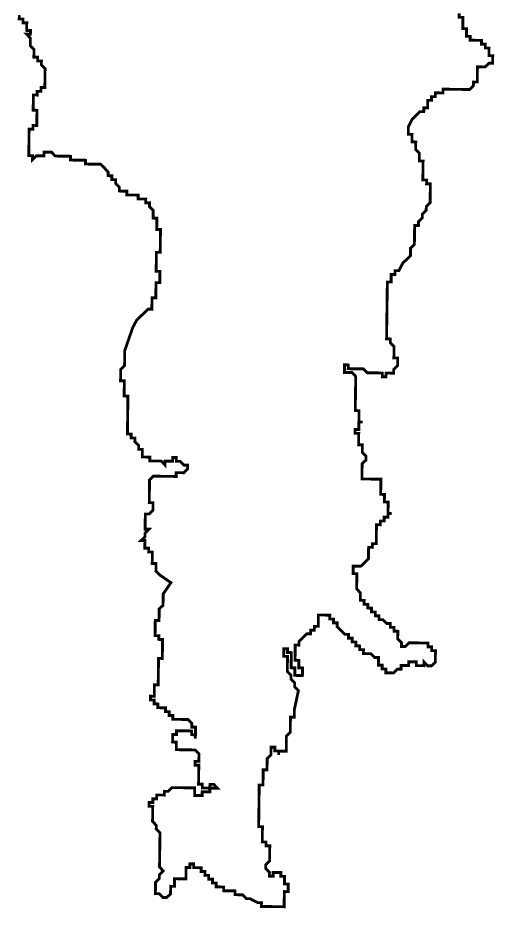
# Model space of a CAD drawing. Header units: metres. Extents: x 257673 to 289848, y 2129691 to 2228029.
# Drawn here: x 265503 to 266004, y 2166843 to 2167778 of the extents above; entities that cross this region are included whole.
import ezdxf

# ---------------------------------------------------------------- set-up
doc = ezdxf.new("R2010")
doc.units = ezdxf.units.M
doc.header["$MEASUREMENT"] = 0
doc.layers.add('HAZARDS LINE', color=1, linetype='Continuous')

msp = doc.modelspace()

# ---------------------------------------------------------------- linework, layer by layer
at = {"layer": 'HAZARDS LINE', "lineweight": 18}
msp.add_lwpolyline([(265967.18, 2167782.87, 2.98, 2.98, 0), (265967.12, 2167778.88, 2.98, 2.98, 0), (265971.11, 2167778.83, 2.98, 2.98, 0), (265971.06, 2167774.84, 2.98, 2.98, 0), (265971, 2167770.85, 2.98, 2.98, 0), (265970.95, 2167766.87, 2.98, 2.98, 0), (265974.94, 2167766.81, 2.98, 2.98, 0), (265974.88, 2167762.83, 2.98, 2.98, 0), (265974.83, 2167758.84, 2.98, 2.98, 0), (265978.81, 2167758.79, 2.98, 2.98, 0), (265978.76, 2167754.8, 2.98, 2.98, 0), (265982.75, 2167754.75, 2.98, 2.98, 0), (265986.73, 2167754.69, 2.98, 2.98, 0), (265990.72, 2167754.64, 2.98, 2.98, 0), (265990.67, 2167750.65, 2.98, 2.98, 0), (265994.65, 2167750.6, 2.98, 2.98, 0), (265994.6, 2167746.61, 2.98, 2.98, 0), (265998.58, 2167746.56, 2.98, 2.98, 0), (265998.48, 2167738.58, 2.98, 2.98, 0), (266002.46, 2167738.53, 2.98, 2.98, 0), (266002.41, 2167734.54, 2.98, 2.98, 0), (266002.36, 2167730.56, 2.98, 2.98, 0), (265998.37, 2167730.61, 2.98, 2.98, 0), (265994.33, 2167726.68, 2.98, 2.98, 0), (265990.34, 2167726.73, 2.98, 2.98, 0), (265986.36, 2167726.78, 2.98, 2.98, 0), (265986.3, 2167722.8, 2.98, 2.98, 0), (265986.25, 2167718.81, 2.98, 2.98, 0), (265986.2, 2167714.82, 2.98, 2.98, 0), (265986.14, 2167710.84, 2.98, 2.98, 0), (265982.16, 2167710.89, 2.98, 2.98, 0), (265982.1, 2167706.9, 2.98, 2.98, 0), (265978.06, 2167702.97, 2.98, 2.98, 0), (265974.08, 2167703.02, 2.98, 2.98, 0), (265970.09, 2167703.08, 2.98, 2.98, 0), (265966.11, 2167703.13, 2.98, 2.98, 0), (265962.12, 2167703.19, 2.98, 2.98, 0), (265958.13, 2167703.24, 2.98, 2.98, 0), (265954.15, 2167703.29, 2.98, 2.98, 0), (265950.16, 2167703.35, 2.98, 2.98, 0), (265950.11, 2167699.36, 2.98, 2.98, 0), (265946.12, 2167699.41, 2.98, 2.98, 0), (265942.13, 2167699.47, 2.98, 2.98, 0), (265942.08, 2167695.48, 2.98, 2.98, 0), (265938.09, 2167695.53, 2.98, 2.98, 0), (265938.04, 2167691.55, 2.98, 2.98, 0), (265934.06, 2167691.6, 2.98, 2.98, 0), (265934, 2167687.61, 2.98, 2.98, 0), (265933.95, 2167683.63, 2.98, 2.98, 0), (265929.96, 2167683.68, 2.98, 2.98, 0), (265929.91, 2167679.69, 2.98, 2.98, 0), (265925.92, 2167679.75, 2.98, 2.98, 0), (265921.88, 2167675.81, 2.98, 2.98, 0), (265917.84, 2167671.88, 2.98, 2.98, 0), (265913.75, 2167663.96, 2.98, 2.98, 0), (265913.7, 2167659.97, 2.98, 2.98, 0), (265913.64, 2167655.99, 2.98, 2.98, 0), (265917.63, 2167655.93, 2.98, 2.98, 0), (265917.57, 2167651.95, 2.98, 2.98, 0), (265917.52, 2167647.96, 2.98, 2.98, 0), (265921.51, 2167647.91, 2.98, 2.98, 0), (265921.45, 2167643.92, 2.98, 2.98, 0), (265921.4, 2167639.93, 2.98, 2.98, 0), (265925.33, 2167635.89, 2.98, 2.98, 0), (265925.28, 2167631.91, 2.98, 2.98, 0), (265925.22, 2167627.92, 2.98, 2.98, 0), (265929.21, 2167627.87, 2.98, 2.98, 0), (265929.16, 2167623.88, 2.98, 2.98, 0), (265929.1, 2167619.89, 2.98, 2.98, 0), (265929.05, 2167615.91, 2.98, 2.98, 0), (265929, 2167611.92, 2.98, 2.98, 0), (265928.94, 2167607.93, 2.98, 2.98, 0), (265932.93, 2167607.88, 2.98, 2.98, 0), (265932.88, 2167603.89, 2.98, 2.98, 0), (265936.86, 2167603.84, 2.98, 2.98, 0), (265936.81, 2167599.85, 2.98, 2.98, 0), (265936.75, 2167595.86, 2.98, 2.98, 0), (265936.7, 2167591.88, 2.98, 2.98, 0), (265936.65, 2167587.89, 2.98, 2.98, 0), (265936.59, 2167583.9, 2.98, 2.98, 0), (265932.55, 2167579.97, 2.98, 2.98, 0), (265932.5, 2167575.98, 2.98, 2.98, 0), (265928.46, 2167572.05, 2.98, 2.98, 0), (265928.41, 2167568.06, 2.98, 2.98, 0), (265924.37, 2167564.13, 2.98, 2.98, 0), (265924.31, 2167560.14, 2.98, 2.98, 0), (265920.33, 2167560.2, 2.98, 2.98, 0), (265920.27, 2167556.21, 2.98, 2.98, 0), (265920.22, 2167552.22, 2.98, 2.98, 0), (265920.17, 2167548.24, 2.98, 2.98, 0), (265920.11, 2167544.25, 2.98, 2.98, 0), (265920.06, 2167540.26, 2.98, 2.98, 0), (265916.02, 2167536.33, 2.98, 2.98, 0), (265915.97, 2167532.34, 2.98, 2.98, 0), (265915.91, 2167528.36, 2.98, 2.98, 0), (265911.87, 2167524.42, 2.98, 2.98, 0), (265907.83, 2167520.49, 2.98, 2.98, 0), (265903.74, 2167512.57, 2.98, 2.98, 0), (265899.75, 2167512.62, 2.98, 2.98, 0), (265899.7, 2167508.64, 2.98, 2.98, 0), (265895.71, 2167508.69, 2.98, 2.98, 0), (265895.66, 2167504.7, 2.98, 2.98, 0), (265895.61, 2167500.72, 2.98, 2.98, 0), (265891.62, 2167500.77, 2.98, 2.98, 0), (265891.57, 2167496.78, 2.98, 2.98, 0), (265891.51, 2167492.8, 2.98, 2.98, 0), (265891.46, 2167488.81, 2.98, 2.98, 0), (265891.41, 2167484.82, 2.98, 2.98, 0), (265891.35, 2167480.84, 2.98, 2.98, 0), (265891.3, 2167476.85, 2.98, 2.98, 0), (265891.24, 2167472.86, 2.98, 2.98, 0), (265891.19, 2167468.88, 2.98, 2.98, 0), (265891.14, 2167464.89, 2.98, 2.98, 0), (265891.08, 2167460.9, 2.98, 2.98, 0), (265891.03, 2167456.92, 2.98, 2.98, 0), (265890.98, 2167452.93, 2.98, 2.98, 0), (265890.92, 2167448.94, 2.98, 2.98, 0), (265890.87, 2167444.96, 2.98, 2.98, 0), (265890.82, 2167440.97, 2.98, 2.98, 0), (265894.8, 2167440.92, 2.98, 2.98, 0), (265894.75, 2167436.93, 2.98, 2.98, 0), (265898.68, 2167432.89, 2.98, 2.98, 0), (265898.63, 2167428.9, 2.98, 2.98, 0), (265898.57, 2167424.91, 2.98, 2.98, 0), (265898.52, 2167420.93, 2.98, 2.98, 0), (265902.51, 2167420.87, 2.98, 2.98, 0), (265902.45, 2167416.89, 2.98, 2.98, 0), (265902.4, 2167412.9, 2.98, 2.98, 0), (265898.36, 2167408.97, 2.98, 2.98, 0), (265898.31, 2167404.98, 2.98, 2.98, 0), (265894.32, 2167405.03, 2.98, 2.98, 0), (265890.33, 2167405.09, 2.98, 2.98, 0), (265890.28, 2167401.1, 2.98, 2.98, 0), (265886.29, 2167401.15, 2.98, 2.98, 0), (265886.35, 2167405.14, 2.98, 2.98, 0), (265882.36, 2167405.2, 2.98, 2.98, 0), (265878.38, 2167405.25, 2.98, 2.98, 0), (265874.39, 2167405.3, 2.98, 2.98, 0), (265870.4, 2167405.36, 2.98, 2.98, 0), (265866.47, 2167409.4, 2.98, 2.98, 0), (265862.48, 2167409.45, 2.98, 2.98, 0), (265858.5, 2167409.5, 2.98, 2.98, 0), (265854.51, 2167409.56, 2.98, 2.98, 0), (265850.53, 2167409.61, 2.98, 2.98, 0), (265850.58, 2167413.6, 2.98, 2.98, 0), (265846.59, 2167413.65, 2.98, 2.98, 0), (265846.54, 2167409.66, 2.98, 2.98, 0), (265846.49, 2167405.68, 2.98, 2.98, 0), (265850.47, 2167405.62, 2.98, 2.98, 0), (265854.46, 2167405.57, 2.98, 2.98, 0), (265858.39, 2167401.53, 2.98, 2.98, 0), (265858.28, 2167393.56, 2.98, 2.98, 0), (265858.23, 2167389.57, 2.98, 2.98, 0), (265858.18, 2167385.58, 2.98, 2.98, 0), (265858.12, 2167381.6, 2.98, 2.98, 0), (265858.07, 2167377.61, 2.98, 2.98, 0), (265858.02, 2167373.62, 2.98, 2.98, 0), (265857.96, 2167369.64, 2.98, 2.98, 0), (265857.91, 2167365.65, 2.98, 2.98, 0), (265861.89, 2167365.6, 2.98, 2.98, 0), (265861.84, 2167361.61, 2.98, 2.98, 0), (265861.79, 2167357.62, 2.98, 2.98, 0), (265861.73, 2167353.63, 2.98, 2.98, 0), (265865.72, 2167353.58, 2.98, 2.98, 0), (265861.73, 2167353.63, 2.98, 2.98, 0), (265861.68, 2167349.65, 2.98, 2.98, 0), (265861.63, 2167345.66, 2.98, 2.98, 0), (265857.64, 2167345.71, 2.98, 2.98, 0), (265857.59, 2167341.73, 2.98, 2.98, 0), (265861.57, 2167341.67, 2.98, 2.98, 0), (265861.52, 2167337.69, 2.98, 2.98, 0), (265861.47, 2167333.7, 2.98, 2.98, 0), (265861.41, 2167329.71, 2.98, 2.98, 0), (265865.4, 2167329.66, 2.98, 2.98, 0), (265865.34, 2167325.67, 2.98, 2.98, 0), (265865.29, 2167321.69, 2.98, 2.98, 0), (265869.22, 2167317.65, 2.98, 2.98, 0), (265869.17, 2167313.66, 2.98, 2.98, 0), (265865.13, 2167309.73, 2.98, 2.98, 0), (265865.08, 2167305.74, 2.98, 2.98, 0), (265865.02, 2167301.75, 2.98, 2.98, 0), (265864.97, 2167297.77, 2.98, 2.98, 0), (265864.92, 2167293.78, 2.98, 2.98, 0), (265868.9, 2167293.73, 2.98, 2.98, 0), (265872.89, 2167293.67, 2.98, 2.98, 0), (265876.87, 2167293.62, 2.98, 2.98, 0), (265880.86, 2167293.57, 2.98, 2.98, 0), (265884.85, 2167293.51, 2.98, 2.98, 0), (265884.79, 2167289.52, 2.98, 2.98, 0), (265884.74, 2167285.54, 2.98, 2.98, 0), (265884.69, 2167281.55, 2.98, 2.98, 0), (265884.63, 2167277.56, 2.98, 2.98, 0), (265888.62, 2167277.51, 2.98, 2.98, 0), (265888.56, 2167273.52, 2.98, 2.98, 0), (265888.51, 2167269.54, 2.98, 2.98, 0), (265892.5, 2167269.48, 2.98, 2.98, 0), (265892.44, 2167265.5, 2.98, 2.98, 0), (265892.39, 2167261.51, 2.98, 2.98, 0), (265892.34, 2167257.52, 2.98, 2.98, 0), (265896.32, 2167257.47, 2.98, 2.98, 0), (265892.34, 2167257.52, 2.98, 2.98, 0), (265892.28, 2167253.54, 2.98, 2.98, 0), (265888.3, 2167253.59, 2.98, 2.98, 0), (265888.24, 2167249.6, 2.98, 2.98, 0), (265884.26, 2167249.66, 2.98, 2.98, 0), (265884.2, 2167245.67, 2.98, 2.98, 0), (265880.22, 2167245.72, 2.98, 2.98, 0), (265880.16, 2167241.74, 2.98, 2.98, 0), (265880.11, 2167237.75, 2.98, 2.98, 0), (265880.06, 2167233.76, 2.98, 2.98, 0), (265880, 2167229.78, 2.98, 2.98, 0), (265879.95, 2167225.79, 2.98, 2.98, 0), (265875.96, 2167225.84, 2.98, 2.98, 0), (265875.91, 2167221.86, 2.98, 2.98, 0), (265871.92, 2167221.91, 2.98, 2.98, 0), (265871.87, 2167217.92, 2.98, 2.98, 0), (265871.82, 2167213.94, 2.98, 2.98, 0), (265871.76, 2167209.95, 2.98, 2.98, 0), (265867.72, 2167206.02, 2.98, 2.98, 0), (265863.68, 2167202.08, 2.98, 2.98, 0), (265859.7, 2167202.14, 2.98, 2.98, 0), (265855.71, 2167202.19, 2.98, 2.98, 0), (265855.66, 2167198.2, 2.98, 2.98, 0), (265855.6, 2167194.22, 2.98, 2.98, 0), (265859.59, 2167194.16, 2.98, 2.98, 0), (265859.54, 2167190.18, 2.98, 2.98, 0), (265859.48, 2167186.19, 2.98, 2.98, 0), (265859.43, 2167182.2, 2.98, 2.98, 0), (265859.37, 2167178.22, 2.98, 2.98, 0), (265863.31, 2167174.18, 2.98, 2.98, 0), (265863.25, 2167170.19, 2.98, 2.98, 0), (265863.2, 2167166.2, 2.98, 2.98, 0), (265867.19, 2167166.15, 2.98, 2.98, 0), (265867.13, 2167162.16, 2.98, 2.98, 0), (265871.12, 2167162.11, 2.98, 2.98, 0), (265871.07, 2167158.12, 2.98, 2.98, 0), (265875.05, 2167158.07, 2.98, 2.98, 0), (265875, 2167154.08, 2.98, 2.98, 0), (265878.98, 2167154.03, 2.98, 2.98, 0), (265878.93, 2167150.04, 2.98, 2.98, 0), (265882.92, 2167149.99, 2.98, 2.98, 0), (265882.86, 2167146, 2.98, 2.98, 0), (265886.85, 2167145.95, 2.98, 2.98, 0), (265890.78, 2167141.91, 2.98, 2.98, 0), (265894.77, 2167141.85, 2.98, 2.98, 0), (265894.71, 2167137.87, 2.98, 2.98, 0), (265898.7, 2167137.81, 2.98, 2.98, 0), (265898.65, 2167133.83, 2.98, 2.98, 0), (265902.63, 2167133.77, 2.98, 2.98, 0), (265902.58, 2167129.79, 2.98, 2.98, 0), (265902.53, 2167125.8, 2.98, 2.98, 0), (265906.46, 2167121.76, 2.98, 2.98, 0), (265906.4, 2167117.77, 2.98, 2.98, 0), (265910.39, 2167117.72, 2.98, 2.98, 0), (265914.43, 2167121.65, 2.98, 2.98, 0), (265918.42, 2167121.6, 2.98, 2.98, 0), (265922.4, 2167121.54, 2.98, 2.98, 0), (265926.39, 2167121.49, 2.98, 2.98, 0), (265930.37, 2167121.44, 2.98, 2.98, 0), (265934.36, 2167121.38, 2.98, 2.98, 0), (265934.31, 2167117.4, 2.98, 2.98, 0), (265938.29, 2167117.34, 2.98, 2.98, 0), (265938.24, 2167113.36, 2.98, 2.98, 0), (265942.23, 2167113.3, 2.98, 2.98, 0), (265942.17, 2167109.32, 2.98, 2.98, 0), (265942.12, 2167105.33, 2.98, 2.98, 0), (265942.07, 2167101.34, 2.98, 2.98, 0), (265938.03, 2167097.41, 2.98, 2.98, 0), (265934.04, 2167097.46, 2.98, 2.98, 0), (265930.11, 2167101.5, 2.98, 2.98, 0), (265930.05, 2167097.52, 2.98, 2.98, 0), (265926.07, 2167097.57, 2.98, 2.98, 0), (265922.08, 2167097.62, 2.98, 2.98, 0), (265922.13, 2167101.61, 2.98, 2.98, 0), (265918.15, 2167101.66, 2.98, 2.98, 0), (265914.16, 2167101.72, 2.98, 2.98, 0), (265914.11, 2167097.73, 2.98, 2.98, 0), (265910.12, 2167097.78, 2.98, 2.98, 0), (265906.14, 2167097.84, 2.98, 2.98, 0), (265906.08, 2167093.85, 2.98, 2.98, 0), (265902.1, 2167093.9, 2.98, 2.98, 0), (265898.06, 2167089.97, 2.98, 2.98, 0), (265894.07, 2167090.02, 2.98, 2.98, 0), (265890.08, 2167090.08, 2.98, 2.98, 0), (265890.14, 2167094.07, 2.98, 2.98, 0), (265886.15, 2167094.12, 2.98, 2.98, 0), (265886.21, 2167098.11, 2.98, 2.98, 0), (265882.22, 2167098.16, 2.98, 2.98, 0), (265882.27, 2167102.15, 2.98, 2.98, 0), (265882.33, 2167106.13, 2.98, 2.98, 0), (265878.34, 2167106.19, 2.98, 2.98, 0), (265874.41, 2167110.23, 2.98, 2.98, 0), (265870.42, 2167110.28, 2.98, 2.98, 0), (265866.44, 2167110.33, 2.98, 2.98, 0), (265866.49, 2167114.32, 2.98, 2.98, 0), (265862.5, 2167114.37, 2.98, 2.98, 0), (265862.56, 2167118.36, 2.98, 2.98, 0), (265858.57, 2167118.41, 2.98, 2.98, 0), (265858.62, 2167122.4, 2.98, 2.98, 0), (265854.64, 2167122.45, 2.98, 2.98, 0), (265854.69, 2167126.44, 2.98, 2.98, 0), (265850.71, 2167126.5, 2.98, 2.98, 0), (265850.76, 2167130.48, 2.98, 2.98, 0), (265846.77, 2167130.54, 2.98, 2.98, 0), (265842.84, 2167134.58, 2.98, 2.98, 0), (265838.91, 2167138.62, 2.98, 2.98, 0), (265838.96, 2167142.6, 2.98, 2.98, 0), (265834.98, 2167142.66, 2.98, 2.98, 0), (265835.03, 2167146.64, 2.98, 2.98, 0), (265831.04, 2167146.7, 2.98, 2.98, 0), (265831.1, 2167150.68, 2.98, 2.98, 0), (265827.11, 2167150.74, 2.98, 2.98, 0), (265823.12, 2167150.79, 2.98, 2.98, 0), (265819.14, 2167150.84, 2.98, 2.98, 0), (265819.08, 2167146.86, 2.98, 2.98, 0), (265819.03, 2167142.87, 2.98, 2.98, 0), (265818.98, 2167138.88, 2.98, 2.98, 0), (265814.99, 2167138.94, 2.98, 2.98, 0), (265814.94, 2167134.95, 2.98, 2.98, 0), (265810.95, 2167135, 2.98, 2.98, 0), (265810.9, 2167131.02, 2.98, 2.98, 0), (265806.91, 2167131.07, 2.98, 2.98, 0), (265802.87, 2167127.14, 2.98, 2.98, 0), (265798.83, 2167123.21, 2.98, 2.98, 0), (265798.78, 2167119.22, 2.98, 2.98, 0), (265794.79, 2167119.27, 2.98, 2.98, 0), (265794.74, 2167115.29, 2.98, 2.98, 0), (265794.68, 2167111.3, 2.98, 2.98, 0), (265794.63, 2167107.31, 2.98, 2.98, 0), (265794.58, 2167103.33, 2.98, 2.98, 0), (265798.56, 2167103.27, 2.98, 2.98, 0), (265798.51, 2167099.28, 2.98, 2.98, 0), (265798.46, 2167095.3, 2.98, 2.98, 0), (265802.44, 2167095.24, 2.98, 2.98, 0), (265802.39, 2167091.26, 2.98, 2.98, 0), (265802.34, 2167087.27, 2.98, 2.98, 0), (265798.35, 2167087.32, 2.98, 2.98, 0), (265794.36, 2167087.38, 2.98, 2.98, 0), (265794.42, 2167091.36, 2.98, 2.98, 0), (265794.47, 2167095.35, 2.98, 2.98, 0), (265790.48, 2167095.41, 2.98, 2.98, 0), (265790.54, 2167099.39, 2.98, 2.98, 0), (265790.59, 2167103.38, 2.98, 2.98, 0), (265790.65, 2167107.37, 2.98, 2.98, 0), (265790.7, 2167111.35, 2.98, 2.98, 0), (265786.71, 2167111.41, 2.98, 2.98, 0), (265786.77, 2167115.39, 2.98, 2.98, 0), (265782.78, 2167115.45, 2.98, 2.98, 0), (265782.73, 2167111.46, 2.98, 2.98, 0), (265782.67, 2167107.47, 2.98, 2.98, 0), (265786.66, 2167107.42, 2.98, 2.98, 0), (265786.61, 2167103.43, 2.98, 2.98, 0), (265786.55, 2167099.45, 2.98, 2.98, 0), (265786.5, 2167095.46, 2.98, 2.98, 0), (265786.44, 2167091.47, 2.98, 2.98, 0), (265790.38, 2167087.43, 2.98, 2.98, 0), (265790.32, 2167083.44, 2.98, 2.98, 0), (265794.26, 2167079.4, 2.98, 2.98, 0), (265794.2, 2167075.42, 2.98, 2.98, 0), (265798.13, 2167071.38, 2.98, 2.98, 0), (265793.88, 2167051.5, 2.98, 2.98, 0), (265793.83, 2167047.51, 2.98, 2.98, 0), (265793.77, 2167043.52, 2.98, 2.98, 0), (265789.79, 2167043.58, 2.98, 2.98, 0), (265789.73, 2167039.59, 2.98, 2.98, 0), (265789.68, 2167035.6, 2.98, 2.98, 0), (265789.63, 2167031.62, 2.98, 2.98, 0), (265789.57, 2167027.63, 2.98, 2.98, 0), (265785.53, 2167023.7, 2.98, 2.98, 0), (265785.48, 2167019.71, 2.98, 2.98, 0), (265785.43, 2167015.72, 2.98, 2.98, 0), (265785.37, 2167011.74, 2.98, 2.98, 0), (265785.32, 2167007.75, 2.98, 2.98, 0), (265781.33, 2167007.8, 2.98, 2.98, 0), (265777.35, 2167007.86, 2.98, 2.98, 0), (265777.29, 2167003.87, 2.98, 2.98, 0), (265777.35, 2167007.86, 2.98, 2.98, 0), (265773.36, 2167007.91, 2.98, 2.98, 0), (265773.41, 2167011.9, 2.98, 2.98, 0), (265769.43, 2167011.95, 2.98, 2.98, 0), (265769.37, 2167007.96, 2.98, 2.98, 0), (265769.32, 2167003.98, 2.98, 2.98, 0), (265765.28, 2167000.04, 2.98, 2.98, 0), (265765.23, 2166996.06, 2.98, 2.98, 0), (265765.17, 2166992.07, 2.98, 2.98, 0), (265765.12, 2166988.08, 2.98, 2.98, 0), (265761.13, 2166988.14, 2.98, 2.98, 0), (265761.08, 2166984.15, 2.98, 2.98, 0), (265761.03, 2166980.16, 2.98, 2.98, 0), (265760.97, 2166976.18, 2.98, 2.98, 0), (265760.92, 2166972.19, 2.98, 2.98, 0), (265756.93, 2166972.24, 2.98, 2.98, 0), (265756.88, 2166968.26, 2.98, 2.98, 0), (265756.83, 2166964.27, 2.98, 2.98, 0), (265756.77, 2166960.28, 2.98, 2.98, 0), (265756.72, 2166956.3, 2.98, 2.98, 0), (265756.67, 2166952.31, 2.98, 2.98, 0), (265756.61, 2166948.32, 2.98, 2.98, 0), (265756.56, 2166944.34, 2.98, 2.98, 0), (265756.5, 2166940.35, 2.98, 2.98, 0), (265756.45, 2166936.36, 2.98, 2.98, 0), (265756.4, 2166932.38, 2.98, 2.98, 0), (265756.34, 2166928.39, 2.98, 2.98, 0), (265760.33, 2166928.34, 2.98, 2.98, 0), (265760.28, 2166924.35, 2.98, 2.98, 0), (265760.22, 2166920.36, 2.98, 2.98, 0), (265760.17, 2166916.37, 2.98, 2.98, 0), (265760.12, 2166912.39, 2.98, 2.98, 0), (265764.1, 2166912.33, 2.98, 2.98, 0), (265764.05, 2166908.35, 2.98, 2.98, 0), (265768.03, 2166908.29, 2.98, 2.98, 0), (265767.98, 2166904.31, 2.98, 2.98, 0), (265767.93, 2166900.32, 2.98, 2.98, 0), (265767.87, 2166896.33, 2.98, 2.98, 0), (265767.82, 2166892.35, 2.98, 2.98, 0), (265763.78, 2166888.41, 2.98, 2.98, 0), (265763.73, 2166884.43, 2.98, 2.98, 0), (265767.66, 2166880.39, 2.98, 2.98, 0), (265767.6, 2166876.4, 2.98, 2.98, 0), (265771.59, 2166876.35, 2.98, 2.98, 0), (265771.64, 2166880.33, 2.98, 2.98, 0), (265775.63, 2166880.28, 2.98, 2.98, 0), (265779.62, 2166880.23, 2.98, 2.98, 0), (265779.56, 2166876.24, 2.98, 2.98, 0), (265783.55, 2166876.19, 2.98, 2.98, 0), (265783.5, 2166872.2, 2.98, 2.98, 0), (265783.44, 2166868.21, 2.98, 2.98, 0), (265787.43, 2166868.16, 2.98, 2.98, 0), (265787.37, 2166864.17, 2.98, 2.98, 0), (265787.32, 2166860.18, 2.98, 2.98, 0), (265783.34, 2166860.24, 2.98, 2.98, 0), (265783.17, 2166848.28, 2.98, 2.98, 0), (265783.12, 2166844.29, 2.98, 2.98, 0), (265779.13, 2166844.34, 2.98, 2.98, 0), (265775.15, 2166844.4, 2.98, 2.98, 0), (265771.16, 2166844.45, 2.98, 2.98, 0), (265767.18, 2166844.51, 2.98, 2.98, 0), (265759.2, 2166844.61, 2.98, 2.98, 0), (265759.26, 2166848.6, 2.98, 2.98, 0), (265755.27, 2166848.65, 2.98, 2.98, 0), (265747.35, 2166852.75, 2.98, 2.98, 0), (265743.37, 2166852.8, 2.98, 2.98, 0), (265739.43, 2166856.84, 2.98, 2.98, 0), (265735.45, 2166856.89, 2.98, 2.98, 0), (265731.46, 2166856.95, 2.98, 2.98, 0), (265731.52, 2166860.94, 2.98, 2.98, 0), (265727.53, 2166860.99, 2.98, 2.98, 0), (265723.54, 2166861.04, 2.98, 2.98, 0), (265719.56, 2166861.1, 2.98, 2.98, 0), (265719.61, 2166865.08, 2.98, 2.98, 0), (265715.62, 2166865.14, 2.98, 2.98, 0), (265711.64, 2166865.19, 2.98, 2.98, 0), (265711.69, 2166869.18, 2.98, 2.98, 0), (265707.71, 2166869.23, 2.98, 2.98, 0), (265707.76, 2166873.22, 2.98, 2.98, 0), (265703.77, 2166873.27, 2.98, 2.98, 0), (265703.83, 2166877.26, 2.98, 2.98, 0), (265699.84, 2166877.31, 2.98, 2.98, 0), (265699.89, 2166881.3, 2.98, 2.98, 0), (265695.91, 2166881.35, 2.98, 2.98, 0), (265695.96, 2166885.34, 2.98, 2.98, 0), (265691.98, 2166885.39, 2.98, 2.98, 0), (265687.99, 2166885.45, 2.98, 2.98, 0), (265688.04, 2166889.43, 2.98, 2.98, 0), (265684.06, 2166889.49, 2.98, 2.98, 0), (265684, 2166885.5, 2.98, 2.98, 0), (265680.02, 2166885.55, 2.98, 2.98, 0), (265679.96, 2166881.57, 2.98, 2.98, 0), (265679.91, 2166877.58, 2.98, 2.98, 0), (265679.86, 2166873.59, 2.98, 2.98, 0), (265675.87, 2166873.65, 2.98, 2.98, 0), (265671.88, 2166873.7, 2.98, 2.98, 0), (265667.9, 2166873.75, 2.98, 2.98, 0), (265667.84, 2166869.77, 2.98, 2.98, 0), (265667.79, 2166865.78, 2.98, 2.98, 0), (265663.8, 2166865.83, 2.98, 2.98, 0), (265663.75, 2166861.85, 2.98, 2.98, 0), (265663.7, 2166857.86, 2.98, 2.98, 0), (265659.66, 2166853.93, 2.98, 2.98, 0), (265655.67, 2166853.98, 2.98, 2.98, 0), (265651.74, 2166858.02, 2.98, 2.98, 0), (265647.75, 2166858.07, 2.98, 2.98, 0), (265647.81, 2166862.06, 2.98, 2.98, 0), (265647.86, 2166866.05, 2.98, 2.98, 0), (265647.91, 2166870.03, 2.98, 2.98, 0), (265651.95, 2166873.97, 2.98, 2.98, 0), (265652.01, 2166877.95, 2.98, 2.98, 0), (265656.05, 2166881.89, 2.98, 2.98, 0), (265652.11, 2166885.93, 2.98, 2.98, 0), (265652.17, 2166889.91, 2.98, 2.98, 0), (265652.22, 2166893.9, 2.98, 2.98, 0), (265652.27, 2166897.89, 2.98, 2.98, 0), (265652.33, 2166901.87, 2.98, 2.98, 0), (265652.38, 2166905.86, 2.98, 2.98, 0), (265652.44, 2166909.85, 2.98, 2.98, 0), (265652.49, 2166913.84, 2.98, 2.98, 0), (265652.54, 2166917.82, 2.98, 2.98, 0), (265652.6, 2166921.81, 2.98, 2.98, 0), (265648.66, 2166925.85, 2.98, 2.98, 0), (265648.72, 2166929.84, 2.98, 2.98, 0), (265644.78, 2166933.88, 2.98, 2.98, 0), (265644.84, 2166937.86, 2.98, 2.98, 0), (265644.89, 2166941.85, 2.98, 2.98, 0), (265644.95, 2166945.84, 2.98, 2.98, 0), (265645, 2166949.82, 2.98, 2.98, 0), (265641.01, 2166949.88, 2.98, 2.98, 0), (265641.07, 2166953.86, 2.98, 2.98, 0), (265645.05, 2166953.81, 2.98, 2.98, 0), (265645.11, 2166957.8, 2.98, 2.98, 0), (265649.09, 2166957.74, 2.98, 2.98, 0), (265649.15, 2166961.73, 2.98, 2.98, 0), (265653.13, 2166961.68, 2.98, 2.98, 0), (265657.12, 2166961.62, 2.98, 2.98, 0), (265657.17, 2166965.61, 2.98, 2.98, 0), (265661.16, 2166965.56, 2.98, 2.98, 0), (265665.2, 2166969.49, 2.98, 2.98, 0), (265669.18, 2166969.44, 2.98, 2.98, 0), (265673.17, 2166969.38, 2.98, 2.98, 0), (265677.16, 2166969.33, 2.98, 2.98, 0), (265681.14, 2166969.28, 2.98, 2.98, 0), (265685.13, 2166969.22, 2.98, 2.98, 0), (265689.11, 2166969.17, 2.98, 2.98, 0), (265689.06, 2166965.18, 2.98, 2.98, 0), (265689.01, 2166961.19, 2.98, 2.98, 0), (265692.99, 2166961.14, 2.98, 2.98, 0), (265696.98, 2166961.09, 2.98, 2.98, 0), (265697.03, 2166965.07, 2.98, 2.98, 0), (265701.02, 2166965.02, 2.98, 2.98, 0), (265705.01, 2166964.97, 2.98, 2.98, 0), (265705.06, 2166968.95, 2.98, 2.98, 0), (265709.05, 2166968.9, 2.98, 2.98, 0), (265713.03, 2166968.85, 2.98, 2.98, 0), (265709.1, 2166972.89, 2.98, 2.98, 0), (265705.11, 2166972.94, 2.98, 2.98, 0), (265705.06, 2166968.95, 2.98, 2.98, 0), (265701.07, 2166969.01, 2.98, 2.98, 0), (265697.09, 2166969.06, 2.98, 2.98, 0), (265697.14, 2166973.05, 2.98, 2.98, 0), (265693.15, 2166973.1, 2.98, 2.98, 0), (265693.21, 2166977.09, 2.98, 2.98, 0), (265693.26, 2166981.07, 2.98, 2.98, 0), (265693.32, 2166985.06, 2.98, 2.98, 0), (265693.37, 2166989.05, 2.98, 2.98, 0), (265693.42, 2166993.04, 2.98, 2.98, 0), (265689.44, 2166993.09, 2.98, 2.98, 0), (265689.49, 2166997.08, 2.98, 2.98, 0), (265693.48, 2166997.02, 2.98, 2.98, 0), (265693.53, 2167001.01, 2.98, 2.98, 0), (265693.58, 2167005, 2.98, 2.98, 0), (265689.65, 2167009.04, 2.98, 2.98, 0), (265685.66, 2167009.09, 2.98, 2.98, 0), (265681.68, 2167009.14, 2.98, 2.98, 0), (265677.69, 2167009.2, 2.98, 2.98, 0), (265673.71, 2167009.25, 2.98, 2.98, 0), (265669.72, 2167009.3, 2.98, 2.98, 0), (265669.77, 2167013.29, 2.98, 2.98, 0), (265669.83, 2167017.28, 2.98, 2.98, 0), (265665.84, 2167017.33, 2.98, 2.98, 0), (265665.89, 2167021.32, 2.98, 2.98, 0), (265665.95, 2167025.3, 2.98, 2.98, 0), (265669.93, 2167025.25, 2.98, 2.98, 0), (265669.99, 2167029.24, 2.98, 2.98, 0), (265673.97, 2167029.18, 2.98, 2.98, 0), (265677.96, 2167029.13, 2.98, 2.98, 0), (265681.95, 2167029.08, 2.98, 2.98, 0), (265685.93, 2167029.02, 2.98, 2.98, 0), (265685.88, 2167025.04, 2.98, 2.98, 0), (265689.87, 2167024.98, 2.98, 2.98, 0), (265689.81, 2167021, 2.98, 2.98, 0), (265689.87, 2167024.98, 2.98, 2.98, 0), (265689.92, 2167028.97, 2.98, 2.98, 0), (265689.97, 2167032.96, 2.98, 2.98, 0), (265685.99, 2167033.01, 2.98, 2.98, 0), (265686.04, 2167037, 2.98, 2.98, 0), (265682.11, 2167041.04, 2.98, 2.98, 0), (265678.12, 2167041.09, 2.98, 2.98, 0), (265674.14, 2167041.14, 2.98, 2.98, 0), (265670.15, 2167041.2, 2.98, 2.98, 0), (265666.16, 2167041.25, 2.98, 2.98, 0), (265666.22, 2167045.24, 2.98, 2.98, 0), (265662.23, 2167045.29, 2.98, 2.98, 0), (265662.28, 2167049.28, 2.98, 2.98, 0), (265658.3, 2167049.33, 2.98, 2.98, 0), (265658.35, 2167053.32, 2.98, 2.98, 0), (265654.37, 2167053.37, 2.98, 2.98, 0), (265650.38, 2167053.43, 2.98, 2.98, 0), (265650.43, 2167057.41, 2.98, 2.98, 0), (265646.45, 2167057.47, 2.98, 2.98, 0), (265646.5, 2167061.45, 2.98, 2.98, 0), (265642.51, 2167061.51, 2.98, 2.98, 0), (265642.57, 2167065.49, 2.98, 2.98, 0), (265646.55, 2167065.44, 2.98, 2.98, 0), (265646.61, 2167069.43, 2.98, 2.98, 0), (265646.66, 2167073.41, 2.98, 2.98, 0), (265646.71, 2167077.4, 2.98, 2.98, 0), (265650.7, 2167077.35, 2.98, 2.98, 0), (265650.75, 2167081.33, 2.98, 2.98, 0), (265650.81, 2167085.32, 2.98, 2.98, 0), (265650.86, 2167089.31, 2.98, 2.98, 0), (265650.92, 2167093.29, 2.98, 2.98, 0), (265650.97, 2167097.28, 2.98, 2.98, 0), (265651.02, 2167101.27, 2.98, 2.98, 0), (265651.08, 2167105.25, 2.98, 2.98, 0), (265655.06, 2167105.2, 2.98, 2.98, 0), (265655.12, 2167109.19, 2.98, 2.98, 0), (265655.17, 2167113.17, 2.98, 2.98, 0), (265655.22, 2167117.16, 2.98, 2.98, 0), (265655.28, 2167121.15, 2.98, 2.98, 0), (265655.33, 2167125.14, 2.98, 2.98, 0), (265651.34, 2167125.19, 2.98, 2.98, 0), (265651.4, 2167129.18, 2.98, 2.98, 0), (265647.41, 2167129.23, 2.98, 2.98, 0), (265647.47, 2167133.22, 2.98, 2.98, 0), (265647.52, 2167137.2, 2.98, 2.98, 0), (265647.57, 2167141.19, 2.98, 2.98, 0), (265647.63, 2167145.18, 2.98, 2.98, 0), (265651.61, 2167145.12, 2.98, 2.98, 0), (265651.67, 2167149.11, 2.98, 2.98, 0), (265651.72, 2167153.1, 2.98, 2.98, 0), (265651.77, 2167157.08, 2.98, 2.98, 0), (265655.81, 2167161.02, 2.98, 2.98, 0), (265655.87, 2167165, 2.98, 2.98, 0), (265655.92, 2167168.99, 2.98, 2.98, 0), (265655.97, 2167172.98, 2.98, 2.98, 0), (265664.11, 2167184.83, 2.98, 2.98, 0), (265652.26, 2167192.96, 2.98, 2.98, 0), (265648.32, 2167197, 2.98, 2.98, 0), (265648.38, 2167200.99, 2.98, 2.98, 0), (265648.43, 2167204.98, 2.98, 2.98, 0), (265644.44, 2167205.03, 2.98, 2.98, 0), (265644.5, 2167209.02, 2.98, 2.98, 0), (265644.55, 2167213.01, 2.98, 2.98, 0), (265644.6, 2167216.99, 2.98, 2.98, 0), (265640.62, 2167217.05, 2.98, 2.98, 0), (265640.67, 2167221.03, 2.98, 2.98, 0), (265636.69, 2167221.09, 2.98, 2.98, 0), (265636.74, 2167225.07, 2.98, 2.98, 0), (265636.79, 2167229.06, 2.98, 2.98, 0), (265632.81, 2167229.11, 2.98, 2.98, 0), (265636.85, 2167233.05, 2.98, 2.98, 0), (265636.9, 2167237.03, 2.98, 2.98, 0), (265640.94, 2167240.97, 2.98, 2.98, 0), (265636.95, 2167241.02, 2.98, 2.98, 0), (265637.01, 2167245.01, 2.98, 2.98, 0), (265637.06, 2167248.99, 2.98, 2.98, 0), (265637.12, 2167252.98, 2.98, 2.98, 0), (265637.17, 2167256.97, 2.98, 2.98, 0), (265641.15, 2167256.91, 2.98, 2.98, 0), (265645.19, 2167260.85, 2.98, 2.98, 0), (265645.25, 2167264.83, 2.98, 2.98, 0), (265645.3, 2167268.82, 2.98, 2.98, 0), (265641.32, 2167268.87, 2.98, 2.98, 0), (265641.37, 2167272.86, 2.98, 2.98, 0), (265641.42, 2167276.85, 2.98, 2.98, 0), (265641.48, 2167280.83, 2.98, 2.98, 0), (265641.53, 2167284.82, 2.98, 2.98, 0), (265641.58, 2167288.81, 2.98, 2.98, 0), (265641.64, 2167292.79, 2.98, 2.98, 0), (265645.68, 2167296.73, 2.98, 2.98, 0), (265649.66, 2167296.67, 2.98, 2.98, 0), (265653.65, 2167296.62, 2.98, 2.98, 0), (265657.64, 2167296.57, 2.98, 2.98, 0), (265661.62, 2167296.51, 2.98, 2.98, 0), (265665.61, 2167296.46, 2.98, 2.98, 0), (265669.59, 2167296.41, 2.98, 2.98, 0), (265669.65, 2167300.39, 2.98, 2.98, 0), (265673.63, 2167300.34, 2.98, 2.98, 0), (265677.62, 2167300.29, 2.98, 2.98, 0), (265681.66, 2167304.22, 2.98, 2.98, 0), (265681.71, 2167308.21, 2.98, 2.98, 0), (265677.73, 2167308.26, 2.98, 2.98, 0), (265673.79, 2167312.3, 2.98, 2.98, 0), (265669.81, 2167312.35, 2.98, 2.98, 0), (265669.86, 2167316.34, 2.98, 2.98, 0), (265665.88, 2167316.39, 2.98, 2.98, 0), (265665.82, 2167312.41, 2.98, 2.98, 0), (265661.84, 2167312.46, 2.98, 2.98, 0), (265657.85, 2167312.51, 2.98, 2.98, 0), (265657.8, 2167308.53, 2.98, 2.98, 0), (265653.86, 2167312.57, 2.98, 2.98, 0), (265649.88, 2167312.62, 2.98, 2.98, 0), (265645.89, 2167312.67, 2.98, 2.98, 0), (265641.91, 2167312.73, 2.98, 2.98, 0), (265641.96, 2167316.72, 2.98, 2.98, 0), (265637.97, 2167316.77, 2.98, 2.98, 0), (265633.99, 2167316.82, 2.98, 2.98, 0), (265634.04, 2167320.81, 2.98, 2.98, 0), (265634.09, 2167324.8, 2.98, 2.98, 0), (265630.11, 2167324.85, 2.98, 2.98, 0), (265630.16, 2167328.84, 2.98, 2.98, 0), (265626.23, 2167332.88, 2.98, 2.98, 0), (265626.28, 2167336.86, 2.98, 2.98, 0), (265622.3, 2167336.92, 2.98, 2.98, 0), (265622.35, 2167340.9, 2.98, 2.98, 0), (265618.36, 2167340.96, 2.98, 2.98, 0), (265618.42, 2167344.94, 2.98, 2.98, 0), (265618.47, 2167348.93, 2.98, 2.98, 0), (265618.52, 2167352.92, 2.98, 2.98, 0), (265618.58, 2167356.9, 2.98, 2.98, 0), (265618.63, 2167360.89, 2.98, 2.98, 0), (265618.69, 2167364.88, 2.98, 2.98, 0), (265618.74, 2167368.86, 2.98, 2.98, 0), (265618.79, 2167372.85, 2.98, 2.98, 0), (265618.85, 2167376.84, 2.98, 2.98, 0), (265618.9, 2167380.83, 2.98, 2.98, 0), (265614.91, 2167380.88, 2.98, 2.98, 0), (265614.97, 2167384.87, 2.98, 2.98, 0), (265615.02, 2167388.85, 2.98, 2.98, 0), (265615.07, 2167392.84, 2.98, 2.98, 0), (265615.13, 2167396.83, 2.98, 2.98, 0), (265611.14, 2167396.88, 2.98, 2.98, 0), (265611.2, 2167400.87, 2.98, 2.98, 0), (265611.25, 2167404.85, 2.98, 2.98, 0), (265611.3, 2167408.84, 2.98, 2.98, 0), (265615.34, 2167412.77, 2.98, 2.98, 0), (265615.4, 2167416.76, 2.98, 2.98, 0), (265615.45, 2167420.75, 2.98, 2.98, 0), (265615.5, 2167424.73, 2.98, 2.98, 0), (265615.56, 2167428.72, 2.98, 2.98, 0), (265623.85, 2167452.53, 2.98, 2.98, 0), (265627.94, 2167460.45, 2.98, 2.98, 0), (265640.06, 2167472.25, 2.98, 2.98, 0), (265644.05, 2167472.2, 2.98, 2.98, 0), (265644.1, 2167476.19, 2.98, 2.98, 0), (265644.16, 2167480.17, 2.98, 2.98, 0), (265644.21, 2167484.16, 2.98, 2.98, 0), (265648.2, 2167484.11, 2.98, 2.98, 0), (265648.25, 2167488.09, 2.98, 2.98, 0), (265648.3, 2167492.08, 2.98, 2.98, 0), (265648.36, 2167496.07, 2.98, 2.98, 0), (265648.41, 2167500.05, 2.98, 2.98, 0), (265652.4, 2167500, 2.98, 2.98, 0), (265652.45, 2167503.99, 2.98, 2.98, 0), (265652.5, 2167507.97, 2.98, 2.98, 0), (265652.56, 2167511.96, 2.98, 2.98, 0), (265648.57, 2167512.01, 2.98, 2.98, 0), (265648.63, 2167516, 2.98, 2.98, 0), (265648.68, 2167519.99, 2.98, 2.98, 0), (265648.73, 2167523.97, 2.98, 2.98, 0), (265648.79, 2167527.96, 2.98, 2.98, 0), (265648.84, 2167531.95, 2.98, 2.98, 0), (265652.83, 2167531.89, 2.98, 2.98, 0), (265652.88, 2167535.88, 2.98, 2.98, 0), (265652.93, 2167539.87, 2.98, 2.98, 0), (265652.99, 2167543.85, 2.98, 2.98, 0), (265653.04, 2167547.84, 2.98, 2.98, 0), (265653.09, 2167551.83, 2.98, 2.98, 0), (265653.15, 2167555.82, 2.98, 2.98, 0), (265649.16, 2167555.87, 2.98, 2.98, 0), (265649.22, 2167559.86, 2.98, 2.98, 0), (265649.27, 2167563.84, 2.98, 2.98, 0), (265649.32, 2167567.83, 2.98, 2.98, 0), (265645.34, 2167567.88, 2.98, 2.98, 0), (265645.39, 2167571.87, 2.98, 2.98, 0), (265645.44, 2167575.86, 2.98, 2.98, 0), (265641.51, 2167579.9, 2.98, 2.98, 0), (265641.56, 2167583.88, 2.98, 2.98, 0), (265637.58, 2167583.94, 2.98, 2.98, 0), (265637.63, 2167587.92, 2.98, 2.98, 0), (265633.65, 2167587.98, 2.98, 2.98, 0), (265629.66, 2167588.03, 2.98, 2.98, 0), (265629.71, 2167592.02, 2.98, 2.98, 0), (265625.73, 2167592.07, 2.98, 2.98, 0), (265621.74, 2167592.13, 2.98, 2.98, 0), (265617.76, 2167592.18, 2.98, 2.98, 0), (265617.81, 2167596.17, 2.98, 2.98, 0), (265613.82, 2167596.22, 2.98, 2.98, 0), (265609.84, 2167596.27, 2.98, 2.98, 0), (265609.89, 2167600.26, 2.98, 2.98, 0), (265605.96, 2167604.3, 2.98, 2.98, 0), (265606.01, 2167608.29, 2.98, 2.98, 0), (265602.02, 2167608.34, 2.98, 2.98, 0), (265602.08, 2167612.33, 2.98, 2.98, 0), (265598.09, 2167612.38, 2.98, 2.98, 0), (265598.15, 2167616.37, 2.98, 2.98, 0), (265594.21, 2167620.41, 2.98, 2.98, 0), (265590.28, 2167624.45, 2.98, 2.98, 0), (265586.29, 2167624.5, 2.98, 2.98, 0), (265582.31, 2167624.56, 2.98, 2.98, 0), (265578.32, 2167624.61, 2.98, 2.98, 0), (265574.34, 2167624.66, 2.98, 2.98, 0), (265574.39, 2167628.65, 2.98, 2.98, 0), (265570.4, 2167628.7, 2.98, 2.98, 0), (265566.42, 2167628.76, 2.98, 2.98, 0), (265562.43, 2167628.81, 2.98, 2.98, 0), (265558.45, 2167628.86, 2.98, 2.98, 0), (265558.5, 2167632.85, 2.98, 2.98, 0), (265554.51, 2167632.9, 2.98, 2.98, 0), (265550.53, 2167632.96, 2.98, 2.98, 0), (265546.54, 2167633.01, 2.98, 2.98, 0), (265542.55, 2167633.06, 2.98, 2.98, 0), (265538.62, 2167637.11, 2.98, 2.98, 0), (265534.64, 2167637.16, 2.98, 2.98, 0), (265530.65, 2167637.21, 2.98, 2.98, 0), (265530.6, 2167633.23, 2.98, 2.98, 0), (265526.61, 2167633.28, 2.98, 2.98, 0), (265522.62, 2167633.33, 2.98, 2.98, 0), (265518.58, 2167629.4, 2.98, 2.98, 0), (265518.64, 2167633.39, 2.98, 2.98, 0), (265514.65, 2167633.44, 2.98, 2.98, 0), (265514.7, 2167637.43, 2.98, 2.98, 0), (265514.76, 2167641.41, 2.98, 2.98, 0), (265514.81, 2167645.4, 2.98, 2.98, 0), (265514.87, 2167649.39, 2.98, 2.98, 0), (265514.92, 2167653.37, 2.98, 2.98, 0), (265514.97, 2167657.36, 2.98, 2.98, 0), (265515.03, 2167661.35, 2.98, 2.98, 0), (265519.01, 2167661.29, 2.98, 2.98, 0), (265519.07, 2167665.28, 2.98, 2.98, 0), (265523.05, 2167665.23, 2.98, 2.98, 0), (265523.11, 2167669.21, 2.98, 2.98, 0), (265523.16, 2167673.2, 2.98, 2.98, 0), (265523.21, 2167677.19, 2.98, 2.98, 0), (265523.27, 2167681.17, 2.98, 2.98, 0), (265519.28, 2167681.23, 2.98, 2.98, 0), (265519.33, 2167685.21, 2.98, 2.98, 0), (265519.39, 2167689.2, 2.98, 2.98, 0), (265519.44, 2167693.19, 2.98, 2.98, 0), (265519.5, 2167697.18, 2.98, 2.98, 0), (265523.48, 2167697.12, 2.98, 2.98, 0), (265523.53, 2167701.11, 2.98, 2.98, 0), (265527.52, 2167701.05, 2.98, 2.98, 0), (265527.57, 2167705.04, 2.98, 2.98, 0), (265531.56, 2167704.99, 2.98, 2.98, 0), (265531.61, 2167708.97, 2.98, 2.98, 0), (265531.67, 2167712.96, 2.98, 2.98, 0), (265531.72, 2167716.95, 2.98, 2.98, 0), (265531.78, 2167720.93, 2.98, 2.98, 0), (265531.83, 2167724.92, 2.98, 2.98, 0), (265527.9, 2167728.96, 2.98, 2.98, 0), (265527.95, 2167732.95, 2.98, 2.98, 0), (265523.96, 2167733, 2.98, 2.98, 0), (265524.02, 2167736.99, 2.98, 2.98, 0), (265520.03, 2167737.04, 2.98, 2.98, 0), (265520.08, 2167741.03, 2.98, 2.98, 0), (265520.14, 2167745.02, 2.98, 2.98, 0), (265516.21, 2167749.06, 2.98, 2.98, 0), (265516.26, 2167753.04, 2.98, 2.98, 0), (265516.31, 2167757.03, 2.98, 2.98, 0), (265512.38, 2167761.07, 2.98, 2.98, 0), (265516.37, 2167761.02, 2.98, 2.98, 0), (265516.42, 2167765, 2.98, 2.98, 0), (265512.43, 2167765.06, 2.98, 2.98, 0), (265512.49, 2167769.04, 2.98, 2.98, 0), (265512.54, 2167773.03, 2.98, 2.98, 0), (265508.56, 2167773.08, 2.98, 2.98, 0), (265508.61, 2167777.07, 2.98, 2.98, 0), (265504.62, 2167777.13, 2.98, 2.98, 0), (265504.68, 2167781.11, 2.98, 2.98, 0)], format="xyseb", dxfattribs=at)

doc.saveas('drawing.dxf')
